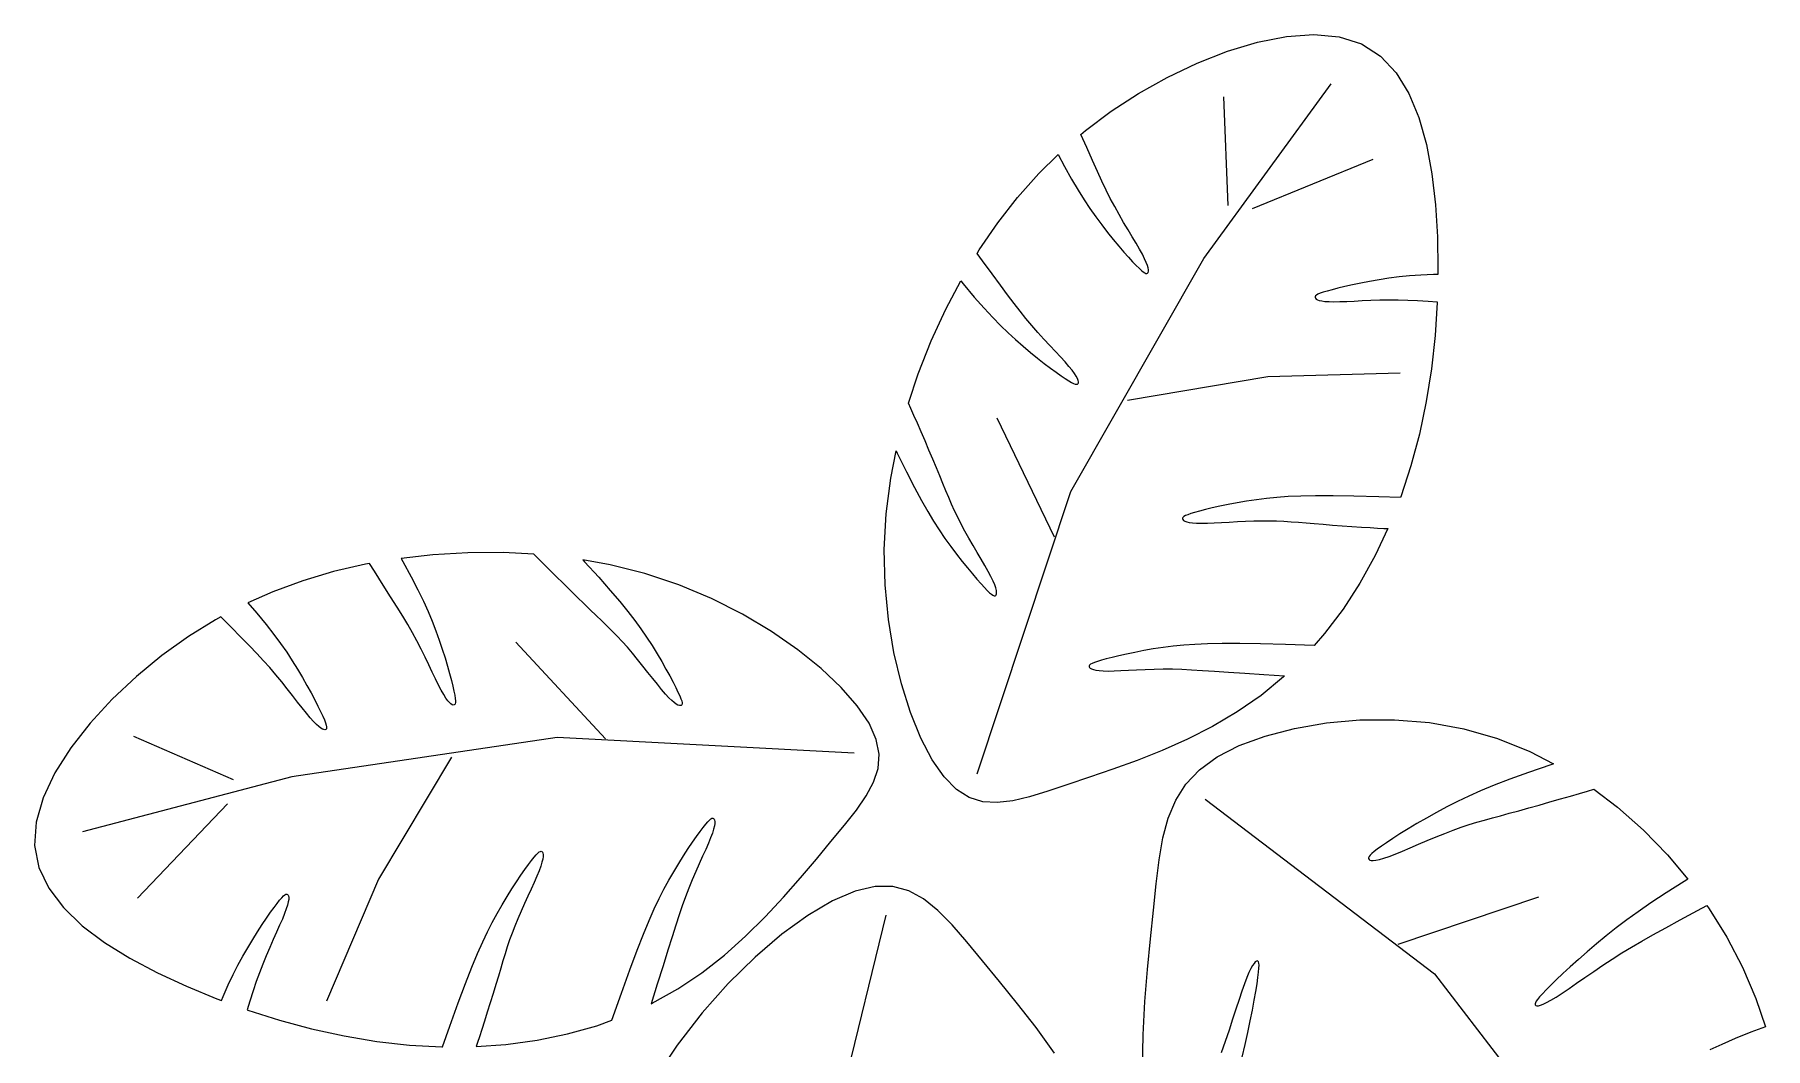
# Model space of a CAD drawing. Header units: inches. Extents: x -950 to 862, y -108 to 714.
# Drawn here: x 474.29 to 503.61, y 557.68 to 574.85 of the extents above; entities that cross this region are included whole.
import ezdxf

# ---------------------------------------------------------------- set-up
doc = ezdxf.new("R2010")
doc.units = ezdxf.units.IN
doc.layers.add('DECORATIVES', color=252, linetype='Continuous', lineweight=18)

# ---------------------------------------------------------------- blocks, each defined once
blk = doc.blocks.new('PLANTER  - BIG')
at = {"layer": 'DECORATIVES'}
for p, q in [((5.845, 15.472), (6.338, 15.569)), ((6.338, 15.569), (6.803, 15.601)), ((6.803, 15.601), (7.231, 15.561)), ((7.231, 15.561), (7.609, 15.442)), ((4.825, 15.119), (5.337, 15.32)), ((5.337, 15.32), (5.845, 15.472)), ((7.609, 15.442), (7.931, 15.237)), ((4.318, 14.877), (4.825, 15.119)), ((7.931, 15.237), (8.196, 14.955)), ((8.196, 14.955), (8.412, 14.605)), ((3.829, 14.603), (4.318, 14.877)), ((4.938, 11.807), (7.098, 14.769)), ((3.367, 14.302), (3.829, 14.603)), ((5.349, 12.706), (5.278, 14.546)), ((8.412, 14.605), (8.581, 14.196)), ((2.932, 13.977), (3.367, 14.302)), ((8.581, 14.196), (8.71, 13.74)), ((2.856, 13.911), (2.932, 13.977)), ((2.955, 13.687), (2.856, 13.911)), ((2.141, 13.248), (2.469, 13.571)), ((2.469, 13.571), (2.577, 13.368)), ((3.052, 13.471), (2.955, 13.687)), ((5.763, 12.654), (7.807, 13.492)), ((8.71, 13.74), (8.801, 13.244)), ((1.782, 12.843), (2.141, 13.248)), ((2.577, 13.368), (2.699, 13.15)), ((3.136, 13.283), (3.052, 13.471)), ((3.211, 13.118), (3.136, 13.283)), ((8.801, 13.244), (8.862, 12.72)), ((2.699, 13.15), (2.808, 12.965)), ((2.808, 12.965), (2.909, 12.803)), ((3.283, 12.968), (3.211, 13.118)), ((3.354, 12.827), (3.283, 12.968)), ((1.446, 12.412), (1.782, 12.843)), ((2.909, 12.803), (3.008, 12.656)), ((3.008, 12.656), (3.108, 12.515)), ((3.428, 12.688), (3.354, 12.827)), ((3.504, 12.552), (3.428, 12.688)), ((8.862, 12.72), (8.895, 12.177)), ((1.133, 11.953), (1.446, 12.412)), ((3.108, 12.515), (3.208, 12.38)), ((3.208, 12.38), (3.308, 12.251)), ((3.58, 12.421), (3.504, 12.552)), ((3.654, 12.295), (3.58, 12.421)), ((3.308, 12.251), (3.405, 12.131)), ((3.405, 12.131), (3.497, 12.02)), ((3.725, 12.177), (3.654, 12.295)), ((3.79, 12.067), (3.725, 12.177)), ((3.848, 11.968), (3.79, 12.067)), ((8.895, 12.177), (8.905, 11.623)), ((1.097, 11.894), (1.133, 11.953)), ((1.188, 11.772), (1.097, 11.894)), ((1.352, 11.549), (1.188, 11.772)), ((2.686, 7.863), (4.938, 11.807)), ((3.497, 12.02), (3.584, 11.919)), ((3.584, 11.919), (3.663, 11.831)), ((3.663, 11.831), (3.732, 11.755)), ((3.732, 11.755), (3.791, 11.693)), ((3.897, 11.88), (3.848, 11.968)), ((3.935, 11.805), (3.897, 11.88)), ((3.963, 11.742), (3.935, 11.805)), ((3.983, 11.691), (3.963, 11.742)), ((1.492, 11.357), (1.352, 11.549)), ((3.791, 11.693), (3.84, 11.644)), ((3.84, 11.644), (3.88, 11.607)), ((3.88, 11.607), (3.912, 11.581)), ((3.912, 11.581), (3.938, 11.565)), ((3.938, 11.565), (3.958, 11.557)), ((3.958, 11.557), (3.973, 11.557)), ((3.973, 11.557), (3.984, 11.563)), ((3.994, 11.649), (3.983, 11.691)), ((3.984, 11.563), (3.993, 11.574)), ((3.993, 11.574), (3.999, 11.592)), ((3.999, 11.616), (3.994, 11.649)), ((3.999, 11.592), (3.999, 11.616)), ((7.908, 11.449), (7.747, 11.422)), ((8.074, 11.474), (7.908, 11.449)), ((8.246, 11.496), (8.074, 11.474)), ((8.422, 11.514), (8.246, 11.496)), ((8.612, 11.527), (8.422, 11.514)), ((8.827, 11.536), (8.612, 11.527)), ((8.903, 11.538), (8.827, 11.536)), ((8.905, 11.623), (8.903, 11.538)), ((0.569, 10.952), (0.821, 11.429)), ((0.821, 11.429), (0.859, 11.382)), ((0.859, 11.382), (1.05, 11.156)), ((1.05, 11.156), (1.215, 10.969)), ((1.614, 11.192), (1.492, 11.357)), ((1.723, 11.046), (1.614, 11.192)), ((6.83, 11.176), (6.822, 11.162)), ((6.822, 11.162), (6.822, 11.149)), ((6.822, 11.149), (6.828, 11.136)), ((6.846, 11.189), (6.83, 11.176)), ((6.872, 11.204), (6.846, 11.189)), ((6.91, 11.22), (6.872, 11.204)), ((6.961, 11.238), (6.91, 11.22)), ((7.028, 11.258), (6.961, 11.238)), ((7.11, 11.281), (7.028, 11.258)), ((7.209, 11.307), (7.11, 11.281)), ((7.325, 11.335), (7.209, 11.307)), ((7.454, 11.364), (7.325, 11.335)), ((7.596, 11.393), (7.454, 11.364)), ((7.747, 11.422), (7.596, 11.393)), ((0.321, 10.413), (0.569, 10.952)), ((1.215, 10.969), (1.361, 10.811)), ((1.824, 10.915), (1.723, 11.046)), ((1.924, 10.791), (1.824, 10.915)), ((6.828, 11.136), (6.84, 11.123)), ((6.84, 11.123), (6.862, 11.111)), ((6.862, 11.111), (6.893, 11.1)), ((6.893, 11.1), (6.935, 11.091)), ((6.935, 11.091), (6.99, 11.083)), ((6.99, 11.083), (7.059, 11.079)), ((7.059, 11.079), (7.143, 11.077)), ((7.143, 11.077), (7.243, 11.079)), ((7.243, 11.079), (7.358, 11.083)), ((7.358, 11.083), (7.486, 11.089)), ((7.486, 11.089), (7.623, 11.096)), ((7.623, 11.096), (7.769, 11.102)), ((7.769, 11.102), (7.921, 11.107)), ((7.921, 11.107), (8.076, 11.11)), ((8.076, 11.11), (8.233, 11.11)), ((8.233, 11.11), (8.392, 11.106)), ((8.392, 11.106), (8.558, 11.099)), ((8.558, 11.099), (8.739, 11.088)), ((8.739, 11.088), (8.892, 11.077)), ((8.892, 11.064), (8.855, 10.503)), ((8.892, 11.077), (8.892, 11.064)), ((1.361, 10.811), (1.494, 10.675)), ((1.494, 10.675), (1.621, 10.552)), ((2.025, 10.672), (1.924, 10.791)), ((2.128, 10.555), (2.025, 10.672)), ((0.1, 9.853), (0.321, 10.413)), ((1.621, 10.552), (1.749, 10.435)), ((1.749, 10.435), (1.876, 10.324)), ((1.876, 10.324), (2, 10.219)), ((2.23, 10.443), (2.128, 10.555)), ((2.33, 10.336), (2.23, 10.443)), ((2.424, 10.235), (2.33, 10.336)), ((8.855, 10.503), (8.793, 9.942)), ((2, 10.219), (2.12, 10.122)), ((2.12, 10.122), (2.234, 10.033)), ((2.234, 10.033), (2.34, 9.953)), ((2.51, 10.142), (2.424, 10.235)), ((2.588, 10.057), (2.51, 10.142)), ((2.654, 9.982), (2.588, 10.057)), ((2.707, 9.916), (2.654, 9.982)), ((-0.064, 9.359), (0.1, 9.853)), ((2.34, 9.953), (2.436, 9.883)), ((2.436, 9.883), (2.52, 9.824)), ((2.52, 9.824), (2.591, 9.776)), ((2.591, 9.776), (2.649, 9.739)), ((2.649, 9.739), (2.696, 9.711)), ((2.696, 9.711), (2.733, 9.693)), ((2.748, 9.861), (2.707, 9.916)), ((2.733, 9.693), (2.761, 9.682)), ((2.778, 9.814), (2.748, 9.861)), ((2.761, 9.682), (2.782, 9.679)), ((2.799, 9.776), (2.778, 9.814)), ((2.782, 9.679), (2.797, 9.681)), ((2.797, 9.681), (2.807, 9.69)), ((2.81, 9.745), (2.799, 9.776)), ((2.807, 9.69), (2.813, 9.703)), ((2.815, 9.721), (2.81, 9.745)), ((2.813, 9.703), (2.815, 9.721)), ((3.647, 9.409), (6.02, 9.81)), ((6.02, 9.81), (8.265, 9.874)), ((8.793, 9.942), (8.704, 9.385)), ((8.704, 9.385), (8.589, 8.836)), ((-0.023, 9.266), (-0.064, 9.359)), ((0.028, 9.151), (-0.023, 9.266)), ((0.086, 9.018), (0.028, 9.151)), ((2.409, 7.091), (1.437, 9.103)), ((0.149, 8.873), (0.086, 9.018)), ((0.215, 8.721), (0.149, 8.873)), ((8.589, 8.836), (8.446, 8.297)), ((-0.366, 8.09), (-0.274, 8.551)), ((-0.274, 8.551), (-0.255, 8.511)), ((-0.255, 8.511), (-0.099, 8.195)), ((0.282, 8.565), (0.215, 8.721)), ((0.347, 8.411), (0.282, 8.565)), ((0.409, 8.263), (0.347, 8.411)), ((0.466, 8.126), (0.409, 8.263)), ((8.446, 8.297), (8.273, 7.773)), ((-0.443, 7.487), (-0.366, 8.09)), ((-0.099, 8.195), (0.036, 7.931)), ((0.036, 7.931), (0.154, 7.711)), ((0.519, 7.998), (0.466, 8.126)), ((0.569, 7.877), (0.519, 7.998)), ((0.154, 7.711), (0.26, 7.524)), ((0.617, 7.761), (0.569, 7.877)), ((0.666, 7.649), (0.617, 7.761)), ((0.716, 7.538), (0.666, 7.649)), ((1.098, 3.082), (2.686, 7.863)), ((5.35, 7.643), (5.209, 7.614)), ((5.502, 7.672), (5.35, 7.643)), ((5.663, 7.699), (5.502, 7.672)), ((5.829, 7.724), (5.663, 7.699)), ((6.001, 7.746), (5.829, 7.724)), ((6.177, 7.764), (6.001, 7.746)), ((6.367, 7.777), (6.177, 7.764)), ((6.582, 7.786), (6.367, 7.777)), ((6.832, 7.79), (6.582, 7.786)), ((7.127, 7.79), (6.832, 7.79)), ((7.48, 7.785), (7.127, 7.79)), ((7.901, 7.775), (7.48, 7.785)), ((8.27, 7.764), (7.901, 7.775)), ((8.273, 7.773), (8.27, 7.764)), ((-0.476, 6.883), (-0.443, 7.487)), ((0.26, 7.524), (0.358, 7.361)), ((0.358, 7.361), (0.454, 7.212)), ((0.77, 7.426), (0.716, 7.538)), ((0.828, 7.312), (0.77, 7.426)), ((4.584, 7.425), (4.577, 7.412)), ((4.577, 7.412), (4.577, 7.399)), ((4.577, 7.399), (4.582, 7.386)), ((4.582, 7.386), (4.595, 7.373)), ((4.601, 7.439), (4.584, 7.425)), ((4.595, 7.373), (4.617, 7.361)), ((4.627, 7.454), (4.601, 7.439)), ((4.617, 7.361), (4.648, 7.35)), ((4.665, 7.47), (4.627, 7.454)), ((4.648, 7.35), (4.69, 7.34)), ((4.716, 7.488), (4.665, 7.47)), ((4.69, 7.34), (4.745, 7.333)), ((4.782, 7.508), (4.716, 7.488)), ((4.745, 7.333), (4.814, 7.328)), ((4.865, 7.531), (4.782, 7.508)), ((4.964, 7.557), (4.865, 7.531)), ((5.08, 7.585), (4.964, 7.557)), ((4.998, 7.328), (5.112, 7.333)), ((5.209, 7.614), (5.08, 7.585)), ((5.112, 7.333), (5.237, 7.339)), ((5.237, 7.339), (5.369, 7.346)), ((5.369, 7.346), (5.507, 7.354)), ((5.507, 7.354), (5.646, 7.36)), ((5.646, 7.36), (5.785, 7.365)), ((5.785, 7.365), (5.919, 7.368)), ((5.919, 7.368), (6.047, 7.368)), ((6.047, 7.368), (6.171, 7.364)), ((6.171, 7.364), (6.293, 7.358)), ((6.293, 7.358), (6.415, 7.351)), ((6.415, 7.351), (6.54, 7.341)), ((6.54, 7.341), (6.671, 7.33)), ((6.671, 7.33), (6.809, 7.319)), ((0.454, 7.212), (0.552, 7.069)), ((0.552, 7.069), (0.65, 6.932)), ((0.892, 7.193), (0.828, 7.312)), ((0.959, 7.072), (0.892, 7.193)), ((1.029, 6.951), (0.959, 7.072)), ((4.814, 7.328), (4.898, 7.327)), ((4.898, 7.327), (4.998, 7.328)), ((6.809, 7.319), (6.957, 7.307)), ((6.957, 7.307), (7.116, 7.295)), ((7.116, 7.295), (7.282, 7.283)), ((7.282, 7.283), (7.448, 7.272)), ((7.448, 7.272), (7.607, 7.261)), ((7.607, 7.261), (7.754, 7.252)), ((7.754, 7.252), (7.882, 7.244)), ((8.056, 7.234), (7.841, 6.778)), ((7.882, 7.244), (7.985, 7.238)), ((7.985, 7.238), (8.056, 7.234)), ((-8.124, 6.792), (-8.66, 6.731)), ((-7.532, 6.827), (-8.124, 6.792)), ((-6.93, 6.829), (-7.532, 6.827)), ((-6.41, 6.801), (-6.93, 6.829)), ((-6.339, 6.729), (-6.41, 6.801)), ((-0.462, 6.284), (-0.476, 6.883)), ((0.65, 6.932), (0.748, 6.802)), ((0.748, 6.802), (0.843, 6.68)), ((1.098, 6.832), (1.029, 6.951)), ((1.165, 6.718), (1.098, 6.832)), ((7.841, 6.778), (7.582, 6.313)), ((-9.804, 6.506), (-10.328, 6.35)), ((-9.262, 6.631), (-9.804, 6.506)), ((-9.195, 6.642), (-9.262, 6.631)), ((-9.113, 6.513), (-9.195, 6.642)), ((-8.965, 6.279), (-9.113, 6.513)), ((-8.66, 6.731), (-8.631, 6.678)), ((-8.631, 6.678), (-8.49, 6.418)), ((-6.25, 6.64), (-6.339, 6.729)), ((-6.148, 6.538), (-6.25, 6.64)), ((-6.036, 6.426), (-6.148, 6.538)), ((-5.119, 6.62), (-5.581, 6.703)), ((-5.581, 6.703), (-5.551, 6.671)), ((-5.551, 6.671), (-5.313, 6.41)), ((-4.529, 6.473), (-5.119, 6.62)), ((-3.955, 6.284), (-4.529, 6.473)), ((0.843, 6.68), (0.933, 6.568)), ((0.933, 6.568), (1.018, 6.466)), ((1.018, 6.466), (1.095, 6.376)), ((1.227, 6.609), (1.165, 6.718)), ((1.283, 6.51), (1.227, 6.609)), ((1.33, 6.422), (1.283, 6.51)), ((-10.835, 6.163), (-11.256, 5.975)), ((-10.328, 6.35), (-10.835, 6.163)), ((-8.838, 6.079), (-8.965, 6.279)), ((-8.49, 6.418), (-8.375, 6.196)), ((-8.375, 6.196), (-8.281, 6.003)), ((-5.917, 6.309), (-6.036, 6.426)), ((-5.797, 6.19), (-5.917, 6.309)), ((-5.677, 6.073), (-5.797, 6.19)), ((-5.313, 6.41), (-5.117, 6.188)), ((-5.117, 6.188), (-4.955, 5.998)), ((-3.401, 6.053), (-3.955, 6.284)), ((-0.405, 5.697), (-0.462, 6.284)), ((1.095, 6.376), (1.164, 6.299)), ((1.164, 6.299), (1.222, 6.236)), ((1.222, 6.236), (1.27, 6.186)), ((1.27, 6.186), (1.309, 6.149)), ((1.367, 6.346), (1.33, 6.422)), ((1.395, 6.283), (1.367, 6.346)), ((1.413, 6.23), (1.395, 6.283)), ((1.424, 6.188), (1.413, 6.23)), ((1.428, 6.156), (1.424, 6.188)), ((7.582, 6.313), (7.296, 5.873)), ((-11.256, 5.975), (-11.106, 5.801)), ((-8.728, 5.906), (-8.838, 6.079)), ((-8.632, 5.751), (-8.728, 5.906)), ((-8.281, 6.003), (-8.203, 5.829)), ((-5.562, 5.961), (-5.677, 6.073)), ((-5.455, 5.858), (-5.562, 5.961)), ((-4.955, 5.998), (-4.819, 5.832)), ((-2.876, 5.786), (-3.401, 6.053)), ((1.309, 6.149), (1.341, 6.122)), ((1.341, 6.122), (1.366, 6.106)), ((1.366, 6.106), (1.386, 6.098)), ((1.386, 6.098), (1.401, 6.097)), ((1.401, 6.097), (1.413, 6.103)), ((1.413, 6.103), (1.422, 6.114)), ((1.422, 6.114), (1.427, 6.131)), ((1.427, 6.131), (1.428, 6.156)), ((7.296, 5.873), (6.985, 5.46)), ((-11.802, 5.691), (-12.264, 5.405)), ((-11.713, 5.739), (-11.802, 5.691)), ((-11.541, 5.565), (-11.713, 5.739)), ((-11.106, 5.801), (-10.947, 5.608)), ((-10.947, 5.608), (-10.814, 5.439)), ((-8.547, 5.609), (-8.632, 5.751)), ((-8.468, 5.471), (-8.547, 5.609)), ((-8.203, 5.829), (-8.135, 5.666)), ((-8.135, 5.666), (-8.072, 5.504)), ((-5.355, 5.763), (-5.455, 5.858)), ((-5.26, 5.672), (-5.355, 5.763)), ((-5.17, 5.585), (-5.26, 5.672)), ((-5.083, 5.499), (-5.17, 5.585)), ((-4.819, 5.832), (-4.703, 5.681)), ((-4.703, 5.681), (-4.599, 5.537)), ((-2.386, 5.493), (-2.876, 5.786)), ((-0.311, 5.134), (-0.405, 5.697)), ((-12.264, 5.405), (-12.712, 5.084)), ((-11.374, 5.396), (-11.541, 5.565)), ((-11.23, 5.249), (-11.374, 5.396)), ((-10.814, 5.439), (-10.701, 5.286)), ((-10.701, 5.286), (-10.599, 5.14)), ((-8.394, 5.333), (-8.468, 5.471)), ((-8.322, 5.195), (-8.394, 5.333)), ((-8.072, 5.504), (-8.015, 5.346)), ((-8.015, 5.346), (-7.963, 5.192)), ((-5.198, 3.672), (-6.718, 5.31)), ((-4.998, 5.412), (-5.083, 5.499)), ((-4.914, 5.321), (-4.998, 5.412)), ((-4.828, 5.225), (-4.914, 5.321)), ((-4.599, 5.537), (-4.502, 5.394)), ((-4.502, 5.394), (-4.41, 5.253)), ((-1.939, 5.183), (-2.386, 5.493)), ((5.002, 5.283), (4.787, 5.274)), ((5.251, 5.287), (5.002, 5.283)), ((5.547, 5.287), (5.251, 5.287)), ((5.9, 5.282), (5.547, 5.287)), ((6.321, 5.272), (5.9, 5.282)), ((6.985, 5.46), (6.807, 5.257)), ((-12.712, 5.084), (-13.145, 4.728)), ((-11.104, 5.119), (-11.23, 5.249)), ((-10.99, 4.998), (-11.104, 5.119)), ((-10.884, 4.88), (-10.99, 4.998)), ((-10.599, 5.14), (-10.504, 4.996)), ((-10.504, 4.996), (-10.415, 4.853)), ((-8.255, 5.059), (-8.322, 5.195)), ((-8.191, 4.927), (-8.255, 5.059)), ((-7.963, 5.192), (-7.916, 5.044)), ((-7.916, 5.044), (-7.875, 4.906)), ((-4.741, 5.123), (-4.828, 5.225)), ((-4.653, 5.016), (-4.741, 5.123)), ((-4.566, 4.907), (-4.653, 5.016)), ((-4.41, 5.253), (-4.324, 5.115)), ((-4.324, 5.115), (-4.245, 4.982)), ((-1.542, 4.863), (-1.939, 5.183)), ((-0.184, 4.605), (-0.311, 5.134)), ((3.136, 4.985), (3.085, 4.967)), ((3.202, 5.005), (3.136, 4.985)), ((3.285, 5.028), (3.202, 5.005)), ((3.384, 5.053), (3.285, 5.028)), ((3.499, 5.081), (3.384, 5.053)), ((3.629, 5.11), (3.499, 5.081)), ((3.77, 5.139), (3.629, 5.11)), ((3.922, 5.168), (3.77, 5.139)), ((4.082, 5.196), (3.922, 5.168)), ((4.249, 5.221), (4.082, 5.196)), ((4.421, 5.242), (4.249, 5.221)), ((4.597, 5.26), (4.421, 5.242)), ((4.787, 5.274), (4.597, 5.26)), ((6.807, 5.257), (6.321, 5.272)), ((-13.145, 4.728), (-13.554, 4.345)), ((-10.782, 4.76), (-10.884, 4.88)), ((-10.683, 4.64), (-10.782, 4.76)), ((-10.415, 4.853), (-10.331, 4.714)), ((-10.331, 4.714), (-10.255, 4.579)), ((-8.132, 4.803), (-8.191, 4.927)), ((-8.077, 4.688), (-8.132, 4.803)), ((-7.875, 4.906), (-7.839, 4.778)), ((-7.839, 4.778), (-7.809, 4.664)), ((-4.48, 4.799), (-4.566, 4.907)), ((-4.397, 4.695), (-4.48, 4.799)), ((-4.319, 4.598), (-4.397, 4.695)), ((-4.245, 4.982), (-4.174, 4.856)), ((-4.174, 4.856), (-4.11, 4.74)), ((-4.11, 4.74), (-4.054, 4.635)), ((-1.204, 4.543), (-1.542, 4.863)), ((2.997, 4.909), (2.996, 4.896)), ((2.996, 4.896), (3.002, 4.882)), ((3.004, 4.922), (2.997, 4.909)), ((3.002, 4.882), (3.015, 4.869)), ((3.02, 4.936), (3.004, 4.922)), ((3.015, 4.869), (3.037, 4.857)), ((3.047, 4.95), (3.02, 4.936)), ((3.037, 4.857), (3.068, 4.846)), ((3.085, 4.967), (3.047, 4.95)), ((3.068, 4.846), (3.11, 4.837)), ((3.11, 4.837), (3.165, 4.83)), ((3.165, 4.83), (3.234, 4.825)), ((3.234, 4.825), (3.318, 4.823)), ((3.318, 4.823), (3.418, 4.825)), ((3.418, 4.825), (3.533, 4.829)), ((3.533, 4.829), (3.66, 4.835)), ((3.66, 4.835), (3.798, 4.842)), ((3.798, 4.842), (3.944, 4.848)), ((3.944, 4.848), (4.095, 4.854)), ((4.095, 4.854), (4.251, 4.857)), ((4.251, 4.857), (4.408, 4.857)), ((4.408, 4.857), (4.566, 4.853)), ((4.566, 4.853), (4.732, 4.845)), ((4.732, 4.845), (4.914, 4.834)), ((4.914, 4.834), (5.119, 4.82)), ((5.119, 4.82), (5.355, 4.803)), ((5.355, 4.803), (5.631, 4.784)), ((5.631, 4.784), (5.955, 4.762)), ((6.289, 4.726), (5.907, 4.41)), ((5.955, 4.762), (6.304, 4.74)), ((6.304, 4.74), (6.289, 4.726)), ((-10.589, 4.522), (-10.683, 4.64)), ((-10.499, 4.407), (-10.589, 4.522)), ((-10.414, 4.298), (-10.499, 4.407)), ((-10.255, 4.579), (-10.185, 4.453)), ((-10.185, 4.453), (-10.123, 4.336)), ((-8.026, 4.585), (-8.077, 4.688)), ((-7.98, 4.496), (-8.026, 4.585)), ((-7.938, 4.423), (-7.98, 4.496)), ((-7.902, 4.364), (-7.938, 4.423)), ((-7.809, 4.664), (-7.784, 4.564)), ((-7.784, 4.564), (-7.765, 4.481)), ((-7.765, 4.481), (-7.752, 4.413)), ((-7.752, 4.413), (-7.743, 4.359)), ((-4.247, 4.51), (-4.319, 4.598)), ((-4.182, 4.433), (-4.247, 4.51)), ((-4.125, 4.371), (-4.182, 4.433)), ((-4.054, 4.635), (-4.007, 4.544)), ((-4.007, 4.544), (-3.97, 4.467)), ((-3.97, 4.467), (-3.941, 4.404)), ((-3.941, 4.404), (-3.92, 4.354)), ((-0.932, 4.231), (-1.204, 4.543)), ((-0.031, 4.119), (-0.184, 4.605)), ((5.907, 4.41), (5.504, 4.129)), ((-13.554, 4.345), (-13.928, 3.94)), ((-10.336, 4.197), (-10.414, 4.298)), ((-10.265, 4.107), (-10.336, 4.197)), ((-10.201, 4.03), (-10.265, 4.107)), ((-10.123, 4.336), (-10.069, 4.23)), ((-10.069, 4.23), (-10.024, 4.138)), ((-10.024, 4.138), (-9.988, 4.06)), ((-7.869, 4.32), (-7.902, 4.364)), ((-7.841, 4.287), (-7.869, 4.32)), ((-7.816, 4.265), (-7.841, 4.287)), ((-7.795, 4.252), (-7.816, 4.265)), ((-7.778, 4.246), (-7.795, 4.252)), ((-7.763, 4.248), (-7.778, 4.246)), ((-7.752, 4.254), (-7.763, 4.248)), ((-7.744, 4.267), (-7.752, 4.254)), ((-7.74, 4.288), (-7.744, 4.267)), ((-7.743, 4.359), (-7.739, 4.318)), ((-7.739, 4.318), (-7.74, 4.288)), ((-4.076, 4.323), (-4.125, 4.371)), ((-4.034, 4.287), (-4.076, 4.323)), ((-3.999, 4.261), (-4.034, 4.287)), ((-3.97, 4.245), (-3.999, 4.261)), ((-3.947, 4.237), (-3.97, 4.245)), ((-3.929, 4.236), (-3.947, 4.237)), ((-3.915, 4.241), (-3.929, 4.236)), ((-3.92, 4.354), (-3.907, 4.315)), ((-3.905, 4.25), (-3.915, 4.241)), ((-3.907, 4.315), (-3.901, 4.285)), ((-3.9, 4.264), (-3.905, 4.25)), ((-3.901, 4.285), (-3.9, 4.264)), ((-0.732, 3.937), (-0.932, 4.231)), ((0.144, 3.688), (-0.031, 4.119)), ((5.504, 4.129), (5.086, 3.883)), ((-13.928, 3.94), (-14.255, 3.523)), ((-10.145, 3.967), (-10.201, 4.03)), ((-10.096, 3.918), (-10.145, 3.967)), ((-10.055, 3.881), (-10.096, 3.918)), ((-10.02, 3.855), (-10.055, 3.881)), ((-9.992, 3.838), (-10.02, 3.855)), ((-9.969, 3.83), (-9.992, 3.838)), ((-9.988, 4.06), (-9.96, 3.997)), ((-9.951, 3.829), (-9.969, 3.83)), ((-9.96, 3.997), (-9.94, 3.946)), ((-9.937, 3.833), (-9.951, 3.829)), ((-9.94, 3.946), (-9.928, 3.907)), ((-9.927, 3.842), (-9.937, 3.833)), ((-9.928, 3.907), (-9.922, 3.877)), ((-9.922, 3.856), (-9.927, 3.842)), ((-9.922, 3.877), (-9.922, 3.856)), ((-0.611, 3.665), (-0.732, 3.937)), ((5.086, 3.883), (4.659, 3.666)), ((5.979, 3.722), (6.476, 3.852)), ((6.476, 3.852), (7.014, 3.945)), ((7.014, 3.945), (7.582, 3.995)), ((7.582, 3.995), (8.168, 3.997)), ((8.168, 3.997), (8.76, 3.949)), ((8.76, 3.949), (9.345, 3.844)), ((9.345, 3.844), (9.912, 3.679)), ((-14.255, 3.523), (-14.524, 3.099)), ((-11.498, 2.978), (-13.186, 3.714)), ((-6.018, 3.696), (-10.511, 3.033)), ((-0.987, 3.434), (-6.018, 3.696)), ((-0.564, 3.413), (-0.611, 3.665)), ((0.335, 3.321), (0.144, 3.688)), ((4.659, 3.666), (4.231, 3.475)), ((5.164, 3.367), (5.538, 3.559)), ((5.538, 3.559), (5.979, 3.722)), ((9.912, 3.679), (10.458, 3.459)), ((-7.808, 3.363), (-9.045, 1.299)), ((-0.581, 3.174), (-0.564, 3.413)), ((0.537, 3.028), (0.335, 3.321)), ((3.808, 3.307), (3.396, 3.158)), ((4.231, 3.475), (3.808, 3.307)), ((4.864, 3.149), (5.164, 3.367)), ((10.814, 3.235), (10.437, 3.104)), ((10.458, 3.459), (10.861, 3.251)), ((10.861, 3.251), (10.814, 3.235)), ((-14.524, 3.099), (-14.724, 2.677)), ((-10.511, 3.033), (-14.056, 2.1)), ((-0.781, 2.707), (-0.656, 2.94)), ((-0.656, 2.94), (-0.581, 3.174)), ((0.746, 2.816), (0.537, 3.028)), ((3.003, 3.024), (2.634, 2.901)), ((3.396, 3.158), (3.003, 3.024)), ((4.634, 2.905), (4.864, 3.149)), ((10.122, 2.99), (9.855, 2.888)), ((10.437, 3.104), (10.122, 2.99)), ((-14.724, 2.677), (-14.842, 2.265)), ((-0.948, 2.466), (-0.781, 2.707)), ((0.964, 2.68), (0.746, 2.816)), ((1.193, 2.609), (0.964, 2.68)), ((1.986, 2.693), (1.701, 2.625)), ((2.296, 2.788), (1.986, 2.693)), ((2.634, 2.901), (2.296, 2.788)), ((4.461, 2.634), (4.634, 2.905)), ((4.96, 2.655), (8.847, -0.305)), ((9.425, 2.704), (9.237, 2.614)), ((9.627, 2.794), (9.425, 2.704)), ((9.855, 2.888), (9.627, 2.794)), ((10.801, 2.605), (10.979, 2.656)), ((10.979, 2.656), (11.148, 2.706)), ((11.148, 2.706), (11.302, 2.751)), ((11.302, 2.751), (11.436, 2.79)), ((11.436, 2.79), (11.544, 2.822)), ((11.544, 2.822), (11.946, 2.517)), ((-11.6, 2.574), (-13.125, 0.974)), ((-1.15, 2.212), (-0.948, 2.466)), ((1.438, 2.594), (1.193, 2.609)), ((1.701, 2.625), (1.438, 2.594)), ((4.335, 2.331), (4.461, 2.634)), ((8.878, 2.427), (8.708, 2.332)), ((9.055, 2.522), (8.878, 2.427)), ((9.237, 2.614), (9.055, 2.522)), ((9.826, 2.336), (9.965, 2.373)), ((9.965, 2.373), (10.113, 2.413)), ((10.113, 2.413), (10.272, 2.456)), ((10.272, 2.456), (10.442, 2.503)), ((10.442, 2.503), (10.621, 2.553)), ((10.621, 2.553), (10.801, 2.605)), ((11.946, 2.517), (12.385, 2.127)), ((-14.842, 2.265), (-14.869, 1.868)), ((-3.655, 2.022), (-3.595, 2.106)), ((-3.595, 2.106), (-3.544, 2.174)), ((-3.544, 2.174), (-3.501, 2.228)), ((-3.501, 2.228), (-3.466, 2.27)), ((-3.466, 2.27), (-3.437, 2.299)), ((-3.437, 2.299), (-3.413, 2.318)), ((-3.388, 2.079), (-3.417, 2)), ((-3.413, 2.318), (-3.395, 2.328)), ((-3.395, 2.328), (-3.379, 2.331)), ((-3.367, 2.145), (-3.388, 2.079)), ((-3.379, 2.331), (-3.367, 2.326)), ((-3.367, 2.326), (-3.357, 2.316)), ((-3.354, 2.199), (-3.367, 2.145)), ((-3.357, 2.316), (-3.35, 2.299)), ((-3.347, 2.242), (-3.354, 2.199)), ((-3.35, 2.299), (-3.346, 2.275)), ((-3.346, 2.275), (-3.347, 2.242)), ((-1.378, 1.937), (-1.15, 2.212)), ((4.245, 1.996), (4.335, 2.331)), ((8.26, 2.063), (8.138, 1.985)), ((8.397, 2.148), (8.26, 2.063)), ((8.547, 2.239), (8.397, 2.148)), ((8.708, 2.332), (8.547, 2.239)), ((8.872, 2.013), (9.019, 2.072)), ((9.019, 2.072), (9.163, 2.128)), ((9.163, 2.128), (9.3, 2.177)), ((9.3, 2.177), (9.432, 2.221)), ((9.432, 2.221), (9.562, 2.261)), ((9.562, 2.261), (9.692, 2.299)), ((9.692, 2.299), (9.826, 2.336)), ((12.385, 2.127), (12.792, 1.707)), ((-14.869, 1.868), (-14.795, 1.495)), ((-6.32, 1.758), (-6.301, 1.768)), ((-6.301, 1.768), (-6.286, 1.77)), ((-6.286, 1.77), (-6.274, 1.766)), ((-6.274, 1.766), (-6.264, 1.755)), ((-3.876, 1.694), (-3.797, 1.815)), ((-3.797, 1.815), (-3.723, 1.925)), ((-3.723, 1.925), (-3.655, 2.022)), ((-3.501, 1.802), (-3.553, 1.686)), ((-3.455, 1.908), (-3.501, 1.802)), ((-3.417, 2), (-3.455, 1.908)), ((-1.626, 1.639), (-1.378, 1.937)), ((4.18, 1.626), (4.245, 1.996)), ((7.822, 1.765), (7.782, 1.73)), ((7.876, 1.806), (7.822, 1.765)), ((7.946, 1.856), (7.876, 1.806)), ((8.033, 1.915), (7.946, 1.856)), ((8.138, 1.985), (8.033, 1.915)), ((8.182, 1.723), (8.303, 1.773)), ((8.303, 1.773), (8.436, 1.829)), ((8.436, 1.829), (8.577, 1.889)), ((8.577, 1.889), (8.724, 1.951)), ((8.724, 1.951), (8.872, 2.013)), ((-14.795, 1.495), (-14.629, 1.144)), ((-6.562, 1.462), (-6.502, 1.545)), ((-6.502, 1.545), (-6.451, 1.614)), ((-6.451, 1.614), (-6.408, 1.668)), ((-6.408, 1.668), (-6.372, 1.709)), ((-6.372, 1.709), (-6.343, 1.739)), ((-6.343, 1.739), (-6.32, 1.758)), ((-6.295, 1.519), (-6.324, 1.44)), ((-6.274, 1.585), (-6.295, 1.519)), ((-6.261, 1.639), (-6.274, 1.585)), ((-6.264, 1.755), (-6.257, 1.739)), ((-6.254, 1.681), (-6.261, 1.639)), ((-6.257, 1.739), (-6.253, 1.714)), ((-6.253, 1.714), (-6.254, 1.681)), ((-4.042, 1.424), (-3.958, 1.563)), ((-3.958, 1.563), (-3.876, 1.694)), ((-3.609, 1.56), (-3.668, 1.427)), ((-3.553, 1.686), (-3.609, 1.56)), ((-1.894, 1.321), (-1.626, 1.639)), ((4.13, 1.22), (4.18, 1.626)), ((7.737, 1.68), (7.73, 1.661)), ((7.73, 1.661), (7.73, 1.645)), ((7.73, 1.645), (7.737, 1.631)), ((7.754, 1.702), (7.737, 1.68)), ((7.737, 1.631), (7.751, 1.621)), ((7.751, 1.621), (7.774, 1.614)), ((7.782, 1.73), (7.754, 1.702)), ((7.774, 1.614), (7.807, 1.613)), ((7.807, 1.613), (7.853, 1.618)), ((7.853, 1.618), (7.912, 1.631)), ((7.912, 1.631), (7.985, 1.652)), ((7.985, 1.652), (8.075, 1.682)), ((8.075, 1.682), (8.182, 1.723)), ((12.792, 1.707), (13.137, 1.295)), ((-9.045, 1.299), (-9.922, -0.769)), ((-6.783, 1.134), (-6.704, 1.255)), ((-6.704, 1.255), (-6.63, 1.365)), ((-6.63, 1.365), (-6.562, 1.462)), ((-6.407, 1.243), (-6.459, 1.129)), ((-6.362, 1.347), (-6.407, 1.243)), ((-6.324, 1.44), (-6.362, 1.347)), ((-4.209, 1.126), (-4.126, 1.278)), ((-4.126, 1.278), (-4.042, 1.424)), ((-3.728, 1.287), (-3.788, 1.144)), ((-3.668, 1.427), (-3.728, 1.287)), ((-2.183, 0.992), (-1.894, 1.321)), ((4.084, 0.774), (4.13, 1.22)), ((13.075, 1.257), (12.77, 1.064)), ((13.137, 1.295), (13.075, 1.257)), ((-14.629, 1.144), (-14.382, 0.816)), ((-10.812, 0.819), (-10.761, 0.888)), ((-10.761, 0.888), (-10.718, 0.942)), ((-10.718, 0.942), (-10.683, 0.983)), ((-10.683, 0.983), (-10.654, 1.013)), ((-10.654, 1.013), (-10.63, 1.032)), ((-10.63, 1.032), (-10.612, 1.042)), ((-10.612, 1.042), (-10.597, 1.044)), ((-10.597, 1.044), (-10.584, 1.04)), ((-10.584, 1.04), (-10.574, 1.029)), ((-10.571, 0.913), (-10.584, 0.859)), ((-10.574, 1.029), (-10.567, 1.013)), ((-10.564, 0.955), (-10.571, 0.913)), ((-10.567, 1.013), (-10.563, 0.988)), ((-10.563, 0.988), (-10.564, 0.955)), ((-6.949, 0.863), (-6.865, 1.003)), ((-6.865, 1.003), (-6.783, 1.134)), ((-6.571, 0.883), (-6.628, 0.755)), ((-6.514, 1.008), (-6.571, 0.883)), ((-6.459, 1.129), (-6.514, 1.008)), ((-4.371, 0.796), (-4.289, 0.968)), ((-4.289, 0.968), (-4.209, 1.126)), ((-3.845, 0.997), (-3.899, 0.848)), ((-3.788, 1.144), (-3.845, 0.997)), ((-2.494, 0.659), (-2.183, 0.992)), ((-1.352, 0.928), (-1.77, 0.683)), ((-0.97, 1.093), (-1.352, 0.928)), ((-0.632, 1.172), (-0.97, 1.093)), ((-0.332, 1.172), (-0.632, 1.172)), ((-0.06, 1.1), (-0.332, 1.172)), ((0.191, 0.963), (-0.06, 1.1)), ((0.433, 0.768), (0.191, 0.963)), ((8.228, 0.199), (10.613, 1.001)), ((12.513, 0.897), (12.295, 0.747)), ((12.77, 1.064), (12.513, 0.897)), ((-14.382, 0.816), (-14.063, 0.51)), ((-11.014, 0.529), (-10.94, 0.639)), ((-10.94, 0.639), (-10.872, 0.736)), ((-10.872, 0.736), (-10.812, 0.819)), ((-10.672, 0.621), (-10.718, 0.516)), ((-10.634, 0.714), (-10.672, 0.621)), ((-10.605, 0.793), (-10.634, 0.714)), ((-10.584, 0.859), (-10.605, 0.793)), ((-7.116, 0.565), (-7.033, 0.717)), ((-7.033, 0.717), (-6.949, 0.863)), ((-6.683, 0.628), (-6.734, 0.504)), ((-6.628, 0.755), (-6.683, 0.628)), ((-4.553, 0.368), (-4.458, 0.599)), ((-4.458, 0.599), (-4.371, 0.796)), ((-3.952, 0.691), (-4.008, 0.518)), ((-3.899, 0.848), (-3.952, 0.691)), ((-2.827, 0.33), (-2.494, 0.659)), ((-1.77, 0.683), (-2.211, 0.364)), ((-0.448, 0.69), (-1.848, -5.033)), ((0.673, 0.523), (0.433, 0.768)), ((4.035, 0.289), (4.084, 0.774)), ((12.102, 0.609), (11.926, 0.475)), ((12.295, 0.747), (12.102, 0.609)), ((12.762, 0.471), (13.01, 0.607)), ((13.01, 0.607), (13.3, 0.766)), ((13.3, 0.766), (13.46, 0.854)), ((13.46, 0.854), (13.5, 0.798)), ((13.5, 0.798), (13.8, 0.313)), ((-14.063, 0.51), (-13.684, 0.224)), ((-11.175, 0.277), (-11.093, 0.408)), ((-11.093, 0.408), (-11.014, 0.529)), ((-10.77, 0.399), (-10.826, 0.274)), ((-10.718, 0.516), (-10.77, 0.399)), ((-7.278, 0.235), (-7.196, 0.408)), ((-7.196, 0.408), (-7.116, 0.565)), ((-6.78, 0.384), (-6.822, 0.268)), ((-6.734, 0.504), (-6.78, 0.384)), ((-4.66, 0.093), (-4.553, 0.368)), ((-4.069, 0.322), (-4.14, 0.095)), ((-4.008, 0.518), (-4.069, 0.322)), ((-3.184, 0.012), (-2.827, 0.33)), ((-2.211, 0.364), (-2.665, -0.021)), ((0.921, 0.237), (0.673, 0.523)), ((11.755, 0.339), (11.59, 0.203)), ((11.926, 0.475), (11.755, 0.339)), ((12.356, 0.247), (12.546, 0.353)), ((12.546, 0.353), (12.762, 0.471)), ((13.8, 0.313), (14.063, -0.195)), ((-13.684, 0.224), (-13.256, -0.042)), ((-11.343, -0.009), (-11.259, 0.137)), ((-11.259, 0.137), (-11.175, 0.277)), ((-10.945, 0.001), (-11.005, -0.143)), ((-10.885, 0.14), (-10.945, 0.001)), ((-10.826, 0.274), (-10.885, 0.14)), ((-7.46, -0.192), (-7.364, 0.039)), ((-7.364, 0.039), (-7.278, 0.235)), ((-6.898, 0.035), (-6.935, -0.084)), ((-6.861, 0.152), (-6.898, 0.035)), ((-6.822, 0.268), (-6.861, 0.152)), ((-4.784, -0.238), (-4.66, 0.093)), ((-4.14, 0.095), (-4.222, -0.169)), ((-3.566, -0.288), (-3.184, 0.012)), ((1.186, -0.085), (0.921, 0.237)), ((3.985, -0.23), (4.035, 0.289)), ((11.432, 0.069), (11.284, -0.061)), ((11.59, 0.203), (11.432, 0.069)), ((11.857, -0.055), (12.019, 0.048)), ((12.019, 0.048), (12.183, 0.147)), ((12.183, 0.147), (12.356, 0.247)), ((-13.256, -0.042), (-12.79, -0.289)), ((-12.79, -0.289), (-12.296, -0.517)), ((-11.507, -0.319), (-11.426, -0.161)), ((-11.426, -0.161), (-11.343, -0.009)), ((-11.062, -0.289), (-11.116, -0.438)), ((-11.005, -0.143), (-11.062, -0.289)), ((-7.567, -0.468), (-7.46, -0.192)), ((-6.972, -0.21), (-7.012, -0.343)), ((-6.935, -0.084), (-6.972, -0.21)), ((-4.927, -0.633), (-4.784, -0.238)), ((-4.222, -0.169), (-4.32, -0.478)), ((-3.974, -0.562), (-3.566, -0.288)), ((-2.665, -0.021), (-3.12, -0.467)), ((1.475, -0.436), (1.186, -0.085)), ((3.941, -0.774), (3.985, -0.23)), ((5.703, -0.283), (5.667, -0.368)), ((5.735, -0.216), (5.703, -0.283)), ((5.763, -0.165), (5.735, -0.216)), ((5.788, -0.128), (5.763, -0.165)), ((5.809, -0.104), (5.788, -0.128)), ((5.828, -0.091), (5.809, -0.104)), ((5.843, -0.086), (5.828, -0.091)), ((5.855, -0.089), (5.843, -0.086)), ((5.854, -0.365), (5.865, -0.279)), ((5.865, -0.101), (5.855, -0.089)), ((5.871, -0.124), (5.865, -0.101)), ((5.865, -0.279), (5.871, -0.211)), ((5.873, -0.16), (5.871, -0.124)), ((5.871, -0.211), (5.873, -0.16)), ((11.146, -0.185), (11.021, -0.301)), ((11.284, -0.061), (11.146, -0.185)), ((11.394, -0.366), (11.543, -0.264)), ((11.543, -0.264), (11.697, -0.159)), ((11.697, -0.159), (11.857, -0.055)), ((14.063, -0.195), (14.289, -0.725)), ((-12.296, -0.517), (-11.784, -0.728)), ((-11.675, -0.687), (-11.588, -0.491)), ((-11.588, -0.491), (-11.507, -0.319)), ((-11.116, -0.438), (-11.169, -0.596)), ((-7.691, -0.798), (-7.567, -0.468)), ((-7.054, -0.485), (-7.101, -0.638)), ((-7.012, -0.343), (-7.054, -0.485)), ((-4.32, -0.478), (-4.427, -0.811)), ((-4.408, -0.803), (-3.974, -0.562)), ((-3.12, -0.467), (-3.563, -0.966)), ((1.781, -0.813), (1.475, -0.436)), ((5.627, -0.473), (5.583, -0.598)), ((5.667, -0.368), (5.627, -0.473)), ((5.818, -0.602), (5.839, -0.473)), ((5.839, -0.473), (5.854, -0.365)), ((8.847, -0.305), (11.623, -3.924)), ((10.735, -0.577), (10.673, -0.642)), ((10.814, -0.499), (10.735, -0.577)), ((10.909, -0.406), (10.814, -0.499)), ((11.021, -0.301), (10.909, -0.406)), ((11.007, -0.632), (11.125, -0.552)), ((11.125, -0.552), (11.254, -0.463)), ((11.254, -0.463), (11.394, -0.366)), ((-11.784, -0.728), (-11.704, -0.758)), ((-11.704, -0.758), (-11.675, -0.687)), ((-11.225, -0.769), (-11.271, -0.915)), ((-11.169, -0.596), (-11.225, -0.769)), ((-7.834, -1.194), (-7.691, -0.798)), ((-7.151, -0.797), (-7.201, -0.955)), ((-7.101, -0.638), (-7.151, -0.797)), ((-5.091, -1.092), (-4.927, -0.633)), ((-4.427, -0.811), (-4.408, -0.803)), ((2.096, -1.217), (1.781, -0.813)), ((3.91, -1.337), (3.941, -0.774)), ((5.534, -0.743), (5.482, -0.903)), ((5.583, -0.598), (5.534, -0.743)), ((5.761, -0.92), (5.792, -0.752)), ((5.792, -0.752), (5.818, -0.602)), ((10.554, -0.796), (10.55, -0.816)), ((10.55, -0.816), (10.553, -0.83)), ((10.553, -0.83), (10.563, -0.84)), ((10.567, -0.771), (10.554, -0.796)), ((10.563, -0.84), (10.58, -0.846)), ((10.59, -0.738), (10.567, -0.771)), ((10.58, -0.846), (10.605, -0.845)), ((10.625, -0.695), (10.59, -0.738)), ((10.605, -0.845), (10.64, -0.837)), ((10.673, -0.642), (10.625, -0.695)), ((10.64, -0.837), (10.686, -0.82)), ((10.686, -0.82), (10.745, -0.792)), ((10.745, -0.792), (10.817, -0.752)), ((10.817, -0.752), (10.904, -0.699)), ((10.904, -0.699), (11.007, -0.632)), ((14.289, -0.725), (14.451, -1.201)), ((-11.271, -0.915), (-11.259, -0.92)), ((-11.259, -0.92), (-10.722, -1.09)), ((-10.722, -1.09), (-10.177, -1.236)), ((-7.249, -1.107), (-7.294, -1.248)), ((-7.201, -0.955), (-7.249, -1.107)), ((-5.345, -1.184), (-5.091, -1.092)), ((-3.563, -0.966), (-3.984, -1.512)), ((5.426, -1.076), (5.365, -1.259)), ((5.482, -0.903), (5.426, -1.076)), ((5.684, -1.298), (5.725, -1.102)), ((5.725, -1.102), (5.761, -0.92)), ((-10.177, -1.236), (-9.626, -1.356)), ((-9.626, -1.356), (-9.073, -1.449)), ((-9.073, -1.449), (-8.519, -1.511)), ((-7.958, -1.541), (-7.834, -1.194)), ((-7.333, -1.37), (-7.365, -1.468)), ((-7.294, -1.248), (-7.333, -1.37)), ((-6.884, -1.5), (-6.357, -1.429)), ((-6.357, -1.429), (-5.843, -1.323)), ((-5.843, -1.323), (-5.345, -1.184)), ((2.411, -1.647), (2.096, -1.217)), ((3.898, -1.911), (3.91, -1.337)), ((5.301, -1.45), (5.233, -1.644)), ((5.365, -1.259), (5.301, -1.45)), ((5.637, -1.503), (5.684, -1.298)), ((13.94, -1.402), (13.712, -1.5)), ((14.206, -1.295), (13.94, -1.402)), ((14.451, -1.201), (14.206, -1.295)), ((-8.519, -1.511), (-7.968, -1.541)), ((-7.968, -1.541), (-7.958, -1.541)), ((-7.365, -1.468), (-7.387, -1.536)), ((-7.387, -1.536), (-6.884, -1.5)), ((-3.984, -1.512), (-4.371, -2.097)), ((5.585, -1.717), (5.637, -1.503)), ((13.712, -1.5), (13.51, -1.594))]:
    blk.add_line(p, q, dxfattribs=at)

msp = doc.modelspace()

# ---------------------------------------------------------------- block references
at = {"layer": 'DECORATIVES'}
msp.add_blockref('PLANTER  - BIG', (489.156, 559.246), dxfattribs=at)

doc.saveas('drawing.dxf')
